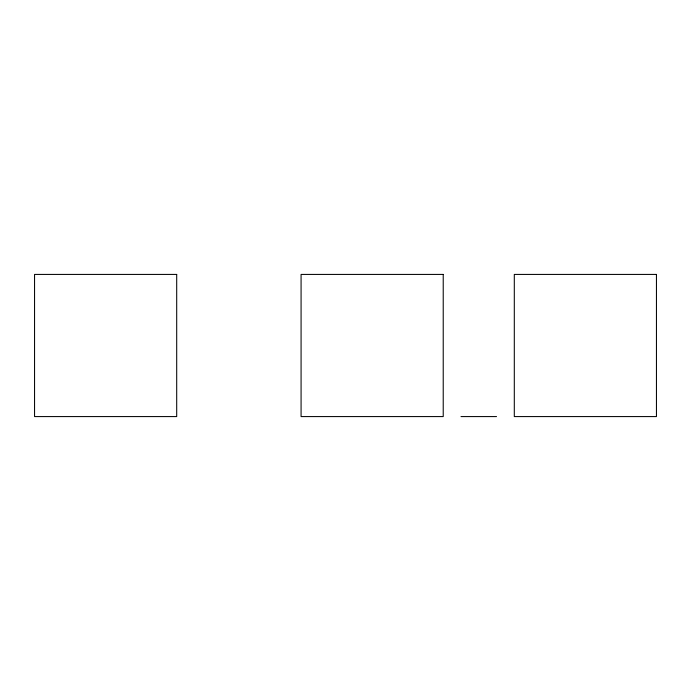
<?xml version="1.0" encoding="UTF-8"?>
<svg xmlns="http://www.w3.org/2000/svg" width="691" height="691" viewBox="0 0 691 691"><rect width="100%" height="100%" fill="white"/><g stroke="black" fill="none" stroke-linecap="round" stroke-linejoin="round"><path stroke-width="1.04" d="M460.992 416.578L496.535 416.578M176.697 274.422L34.55 274.422L34.55 416.578L176.697 416.578L176.697 274.422M443.225 274.422L301.077 274.422L301.077 416.578L443.225 416.578L443.225 274.422M656.45 274.422L514.303 274.422L514.303 416.578L656.45 416.578L656.45 274.422"/></g></svg>
